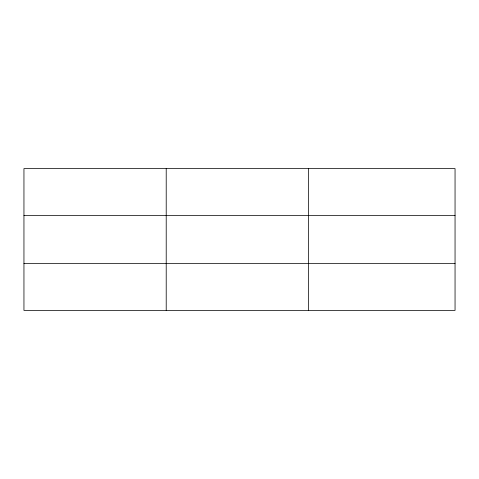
<?xml version="1.0" encoding="UTF-8"?>
<svg xmlns="http://www.w3.org/2000/svg" width="479" height="479" viewBox="0 0 479 479"><rect width="100%" height="100%" fill="white"/><g stroke="black" fill="none" stroke-linecap="round" stroke-linejoin="round"><path stroke-width="0.72" d="M166.213 168.596L166.213 310.404M308.476 168.596L308.476 310.404M455.05 263.606L455.05 310.404L23.95 310.404L23.95 168.596L455.05 168.596L455.05 263.606L23.95 263.606M23.95 215.394L455.05 215.394"/></g></svg>
